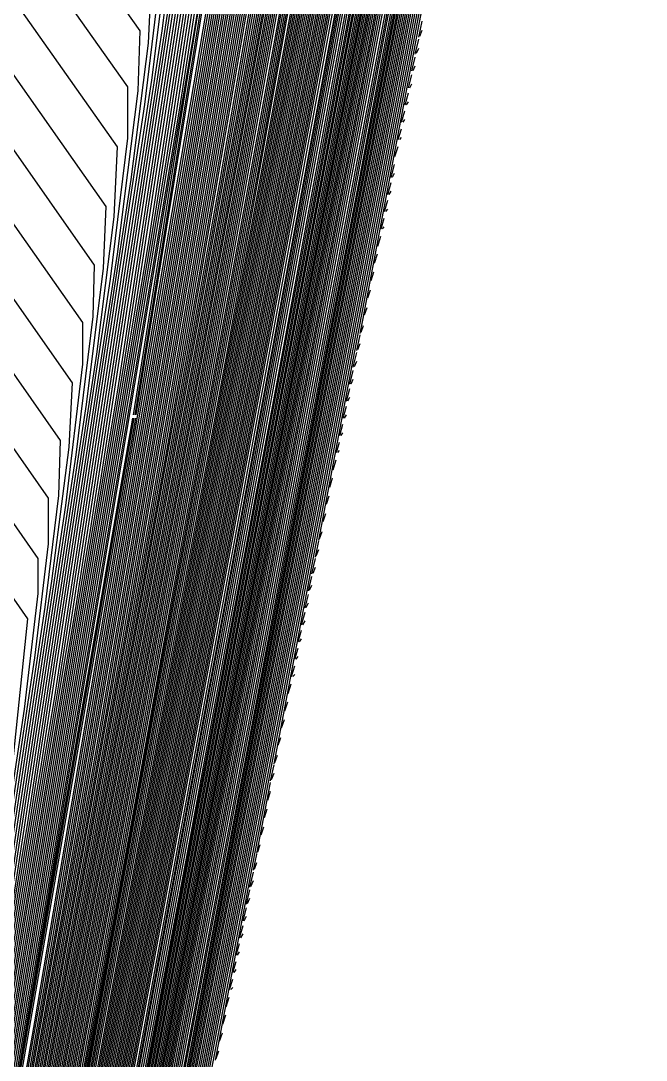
# Model space of a CAD drawing. Header units: inches. Extents: x 2608994 to 2618701, y 1261813 to 1271655.
# Drawn here: x 2617860.4 to 2618078.3, y 1265152.7 to 1265515.1 of the extents above; entities that cross this region are included whole.
import ezdxf

# ---------------------------------------------------------------- set-up
doc = ezdxf.new("R2010")
doc.units = ezdxf.units.IN
doc.header["$MEASUREMENT"] = 0

msp = doc.modelspace()

# ---------------------------------------------------------------- linework, layer by layer
for points, elevation in [([(2617979.8, 1265411.95), (2618234.8, 1266751.63), (2618402.8, 1267647.97)], 443), ([(2617964.2, 1265333.98), (2618222.8, 1266692.11), (2618395.6, 1267613.99)], 442), ([(2617948.6, 1265256.03), (2618208.4, 1266619.88), (2618387.2, 1267573.49)], 441), ([(2617928.2, 1265152.75), (2618196.4, 1266560.31), (2618380, 1267539.46)], 440), ([(2617912.6, 1265074.8), (2618182, 1266488.04), (2618371.6, 1267498.9)], 439), ([(2617891, 1264965.62), (2618164, 1266396.74), (2618362, 1267451.83)], 438), ([(2617876.6, 1264893.58), (2618152, 1266337.09), (2618353.6, 1267411.24)], 437), ([(2617862.2, 1264821.55), (2618142.4, 1266290.09), (2618347.6, 1267383.6)], 436), ([(2617840.6, 1264712.37), (2618123.2, 1266192.39), (2618336.8, 1267329.97)], 435), ([(2617826.2, 1264640.35), (2618112.4, 1266138.99), (2618330.8, 1267302.27)], 434), ([(2617623.4, 1263620.39), (2617859.89, 1264845.52), (2618066.8, 1265936.58), (2618226.4, 1266788.48), (2618311.99, 1267253.92)], 423), ([(2617804.6, 1264531.14), (2618094.4, 1266047.59), (2618320, 1267248.6)], 433), ([(2617609, 1263548.34), (2617915.6, 1265141.86), (2618219.2, 1266753.96), (2618306.8, 1267230.45)], 422), ([(2617789, 1264453.19), (2618080, 1265975.15), (2618312.8, 1267214.36)], 432), ([(2617449.4, 1262745.57), (2617804.23, 1264581.52), (2618096.8, 1266132.39), (2618215.6, 1266773.77), (2618294.8, 1267212.39)], 413), ([(2617437.4, 1262685.6), (2617803.06, 1264577.92), (2618088.4, 1266091.08), (2618208.4, 1266738.98), (2618290, 1267190.95)], 412), ([(2617586.2, 1263433.17), (2617894.04, 1265031.52), (2618206, 1266687.1), (2618295.98, 1267175.92)], 421), ([(2617420.6, 1262600.34), (2617801.9, 1264574.32), (2618080, 1266049.75), (2618202.4, 1266710.7), (2618284, 1267162.68)], 411), ([(2617766.2, 1264338.01), (2618059.6, 1265871.07), (2618302, 1267160.66)], 431), ([(2617571.8, 1263361.14), (2617880.8, 1264964.79), (2618198.8, 1266652.52), (2618291.14, 1267154.32)], 420), ([(2617411, 1262552.34), (2617800.97, 1264571.92), (2618072.8, 1266014.81), (2618196.4, 1266682.41), (2618279.2, 1267141.18)], 410), ([(2616766.14, 1262375.32), (2617303.41, 1262494.72), (2617309.55, 1262497.12), (2617345.6, 1262528.8), (2617375.6, 1262552.03), (2617394.8, 1262563.91), (2617411.6, 1262570.64), (2617794.64, 1264558.72), (2617975.6, 1265521.68), (2618206, 1266772.48), (2618268.4, 1267128.17)], 402), ([(2617751.8, 1264265.95), (2618046.4, 1265804.9), (2618293.6, 1267119.89)], 430), ([(2617549, 1263245.97), (2617863.95, 1264879.12), (2618184.4, 1266579.16), (2618281.29, 1267105.12)], 419), ([(2616451.68, 1262312.92), (2617131.65, 1262462.32), (2617261.37, 1262492.32), (2617267.57, 1262494.72), (2617319.2, 1262540.92), (2617361.2, 1262573.94), (2617388.8, 1262591.26), (2617416.4, 1262602.37), (2617520.8, 1263153.33), (2617787.45, 1264533.52), (2617876, 1265004.25), (2618128, 1266364.51), (2618206, 1266797.91), (2618255.2, 1267084.32)], 397), ([(2616700.09, 1262362.12), (2617296.59, 1262494.72), (2617301.69, 1262497.12), (2617339.6, 1262530.58), (2617370.4, 1262554.72), (2617391.2, 1262568.07), (2617411.6, 1262576.35), (2617412.8, 1262578.04), (2617520.8, 1263144.33), (2617794.17, 1264558.72), (2617966, 1265473.52), (2618197.6, 1266730.6), (2618260, 1267085.25)], 401), ([(2617736.2, 1264187.99), (2618033.2, 1265738.7), (2618286.4, 1267085.57)], 429), ([(2617189.84, 1262459.32), (2617363.44, 1262498.32), (2617367.12, 1262499.52), (2617392.4, 1262520.09), (2617404.4, 1262526.6), (2617405.6, 1262529.26), (2617798.65, 1264562.32), (2618044, 1265864.12), (2618174.8, 1266569.07), (2618264.8, 1267065.38)], 409), ([(2616258.68, 1262274.52), (2617060.14, 1262450.32), (2617233.01, 1262489.92), (2617242.68, 1262493.52), (2617304.8, 1262549.62), (2617355.58, 1262589.52), (2617388.8, 1262609.71), (2617418.8, 1262620.2), (2617523.2, 1263172.57), (2617796.08, 1264586.32), (2617985.2, 1265599.93), (2618131.6, 1266397.21), (2618202.4, 1266793.6), (2618246.8, 1267055.65)], 394), ([(2616644.89, 1262351.32), (2617285.74, 1262493.52), (2617292.45, 1262495.92), (2617333.6, 1262532.38), (2617367.2, 1262558.84), (2617392.4, 1262574.79), (2617412.8, 1262582.67), (2617414, 1262585.5), (2617519.6, 1263140.34), (2617793.47, 1264557.52), (2617951.6, 1265399.6), (2618186.84, 1266675.52), (2618251.6, 1267042.43)], 400), ([(2617134.79, 1262448.52), (2617356.67, 1262498.32), (2617388.8, 1262523.73), (2617405.6, 1262532.92), (2617406.8, 1262536.86), (2617798.18, 1264562.32), (2618039.2, 1265841.93), (2618170, 1266547.22), (2618258.8, 1267037.05)], 408), ([(2617713.4, 1264072.8), (2618011.6, 1265628.25), (2618274.4, 1267025.32)], 428), ([(2615757.12, 1262174.92), (2616140.27, 1262261.92), (2616400.53, 1262318.32), (2616696.4, 1262380.17), (2617051.85, 1262458.72), (2617163.38, 1262485.12), (2617175.78, 1262489.92), (2617262.8, 1262570.44), (2617300, 1262601.65), (2617332.92, 1262626.72), (2617375.6, 1262653.23), (2617392.4, 1262660.36), (2617426, 1262669.99), (2617427.2, 1262673.42), (2617519.6, 1263171.63), (2617790.46, 1264576.72), (2618036.8, 1265908.9), (2618134, 1266446.91), (2618196.4, 1266806.34), (2618228.8, 1267013.51)], 386), ([(2616324.79, 1262287.72), (2617087.59, 1262455.12), (2617243.82, 1262491.12), (2617251.85, 1262494.72), (2617309.6, 1262546.7), (2617357.6, 1262584.4), (2617388.8, 1262603.55), (2617417.6, 1262613.87), (2617524.4, 1263176.57), (2617806.27, 1264637.92), (2618051.2, 1265953.57), (2618203.6, 1266794.99), (2618240.8, 1267011.62)], 395), ([(2615691.2, 1262161.72), (2616108.4, 1262256.59), (2616382.31, 1262315.92), (2616694, 1262380.86), (2617046.07, 1262458.72), (2617156.78, 1262485.12), (2617166.47, 1262488.72), (2617257.11, 1262572.72), (2617295.2, 1262604.81), (2617328.48, 1262630.32), (2617352.8, 1262646.76), (2617373.2, 1262658.38), (2617391.2, 1262666.07), (2617427.2, 1262676.3), (2617428.4, 1262681), (2617463.2, 1262874.84), (2617519.6, 1263173.84), (2617789.98, 1264576.72), (2618032, 1265886.39), (2618114.34, 1266339.52), (2618190.4, 1266777), (2618224, 1266991)], 385), ([(2617504, 1263175.46), (2617587.57, 1263620.32), (2617782.4, 1264637.43), (2617918, 1265396.4), (2618005.6, 1265901.61), (2618052.4, 1266194.88), (2618063.2, 1266278.31), (2618065.3, 1266319.12), (2617918.52, 1266497.92), (2617769.82, 1266669.52), (2617642, 1266808.91), (2617466.18, 1266989.92)], 346), ([(2617699, 1264000.75), (2617998.4, 1265561.99), (2618267.2, 1266990.94)], 427), ([(2617068.78, 1262435.32), (2617349.62, 1262498.32), (2617386.4, 1262528.24), (2617406.8, 1262539.25), (2617797.25, 1264559.92), (2618022.4, 1265755.47), (2618155.6, 1266473.12), (2618248, 1266981.71)], 407), ([(2615635.69, 1262150.92), (2616085.6, 1262253.28), (2616372.4, 1262315.3), (2616692.8, 1262381.82), (2617034.96, 1262457.52), (2617146.1, 1262483.92), (2617158.73, 1262488.72), (2617255.6, 1262578.67), (2617296.4, 1262612.81), (2617331.2, 1262639.06), (2617356.4, 1262655.54), (2617378, 1262667.02), (2617428.4, 1262682.91), (2617465.6, 1262889.64), (2617520.8, 1263182.35), (2617789.5, 1264576.72), (2618028.4, 1265870.44), (2618113.87, 1266339.52), (2618186.8, 1266761.98), (2618220.4, 1266977.24)], 384), ([(2617534.6, 1263173.95), (2617839.87, 1264755.52), (2618149.6, 1266396.29), (2618254, 1266960.39)], 418), ([(2616573.17, 1262336.92), (2617175.74, 1262469.52), (2617278.96, 1262493.52), (2617284.65, 1262495.92), (2617330, 1262536.22), (2617367.2, 1262565.27), (2617392.4, 1262580.87), (2617414, 1262589), (2617790.7, 1264545.52), (2617919.2, 1265229.29), (2618165.2, 1266560.44), (2618236, 1266958.01)], 399), ([(2615569.79, 1262137.72), (2615765.2, 1262183.28), (2616054.4, 1262248.15), (2616356.91, 1262313.52), (2616691.6, 1262382.77), (2617034.5, 1262458.72), (2617139.52, 1262483.92), (2617150.83, 1262488.72), (2617248.69, 1262579.92), (2617290.4, 1262615.07), (2617326.4, 1262642.47), (2617352.8, 1262659.95), (2617375.6, 1262672.25), (2617391.2, 1262678.3), (2617428.4, 1262688.64), (2617429.6, 1262690.1), (2617464.4, 1262884.98), (2617520.8, 1263184.57), (2617789.25, 1264577.92), (2618027.2, 1265867.63), (2618122, 1266393.57), (2618183.2, 1266746.94), (2618215.6, 1266954.62)], 383), ([(2616380.12, 1262298.52), (2617104.19, 1262457.52), (2617250.54, 1262491.12), (2617259.73, 1262494.72), (2617314.4, 1262543.8), (2617358.8, 1262578.73), (2617386.4, 1262596.16), (2617416.4, 1262607.55), (2617417.6, 1262609.8), (2617500.4, 1263049.2), (2617781.47, 1264504.72), (2617844.85, 1264840.72), (2618093.2, 1266178.26), (2618176, 1266634.38), (2618232.4, 1266955.27)], 396), ([(2617518.4, 1263344.36), (2617590.4, 1263705.44), (2617758.13, 1264577.92), (2617844.8, 1265075.97), (2617907.2, 1265447.19), (2617942, 1265673.56), (2617949.2, 1265731.95), (2617949.82, 1265756.32), (2617727.67, 1266057.52), (2617618.12, 1266202.72), (2617502.34, 1266349.12), (2617385.92, 1266488.32), (2617236.1, 1266657.52), (2617095.81, 1266807.52), (2616954.54, 1266949.12)], 318), ([(2617013.73, 1262424.52), (2617338.88, 1262497.12), (2617342.22, 1262498.32), (2617384, 1262532.78), (2617408, 1262546.11), (2617797, 1264561.12), (2618017.6, 1265733.2), (2618148.4, 1266438.16), (2618240.8, 1266946.6)], 406), ([(2616192.62, 1262261.32), (2616387.11, 1262305.12), (2617043.56, 1262447.92), (2617226.31, 1262489.92), (2617234.8, 1262493.52), (2617300, 1262552.55), (2617352.8, 1262594.12), (2617387.6, 1262615.3), (2617420, 1262626.67), (2617502.8, 1263068.27), (2617780.29, 1264505.92), (2617847.12, 1264861.12), (2618054.8, 1265980.65), (2618186.8, 1266710.14), (2618226.4, 1266939.14)], 393), ([(2615503.93, 1262124.52), (2615724.4, 1262175.96), (2616029.2, 1262244.36), (2616344.09, 1262312.32), (2616689.2, 1262383.47), (2617018.1, 1262456.32), (2617128.87, 1262482.72), (2617141.68, 1262487.52), (2617243.6, 1262582.77), (2617286.8, 1262619.26), (2617324, 1262647.61), (2617350.4, 1262665.11), (2617373.2, 1262677.48), (2617388.8, 1262683.67), (2617429.6, 1262694.94), (2617430.8, 1262697.67), (2617464.4, 1262886.79), (2617520.8, 1263186.78), (2617788.55, 1264576.72), (2618022.4, 1265845.05), (2618117.2, 1266371.24), (2618178.4, 1266724.68), (2618210.8, 1266931.98)], 382), ([(2617539.52, 1263538.72), (2617628.8, 1263968.29), (2617742.44, 1264550.32), (2617832.8, 1265090.09), (2617856.8, 1265248.44), (2617862.8, 1265306.54), (2617668.81, 1265585.92), (2617411.94, 1265965.12), (2617347.48, 1266056.32), (2617280.98, 1266146.32), (2617180.94, 1266274.72), (2617083.45, 1266392.32), (2616962.42, 1266529.12), (2616850, 1266648.48), (2616800.8, 1266697.41), (2616754, 1266741.05), (2616710.8, 1266778.34), (2616668.8, 1266811.32), (2616491.2, 1266931.49)], 296), ([(2617518.4, 1263348.01), (2617595.2, 1263733.04), (2617757.64, 1264577.92), (2617843.6, 1265072.49), (2617904.8, 1265437.38), (2617938.4, 1265656.76), (2617945.6, 1265716.52), (2617945.6, 1265736.59), (2617713.86, 1266051.52), (2617608.3, 1266191.92), (2617493.92, 1266337.12), (2617380.4, 1266473.47), (2617232.98, 1266640.72), (2617092.4, 1266791.67), (2616951.43, 1266933.52)], 317), ([(2617532.8, 1263357.67), (2617768.94, 1264592.32), (2617888, 1265265.21), (2617966, 1265720.21), (2618009.2, 1265995.51), (2618018.74, 1266073.12), (2618019.29, 1266099.52), (2617814.8, 1266358.54), (2617730.71, 1266460.72), (2617648, 1266557.92), (2617569.54, 1266646.72), (2617482.95, 1266741.52), (2617301.2, 1266932.08)], 335), ([(2617520.2, 1263101.94), (2617827.46, 1264693.12), (2618142.4, 1266361.59), (2618248, 1266932.3)], 417), ([(2617561.6, 1263530.4), (2617764, 1264586.32), (2617867.6, 1265176.44), (2617938.4, 1265593.26), (2617976.8, 1265840.13), (2617985.2, 1265906.63), (2617986.4, 1265938.84), (2617825.55, 1266149.92), (2617719.99, 1266285.52), (2617620.07, 1266409.12), (2617521.73, 1266525.52), (2617400.35, 1266662.32), (2617266.88, 1266806.32), (2617148.62, 1266928.72)], 327), ([(2617676.2, 1263885.57), (2617978, 1265457.82), (2618255.2, 1266930.66)], 426), ([(2616953.21, 1262412.52), (2617331.94, 1262497.12), (2617379.07, 1262535.52), (2617394.8, 1262545.83), (2617408, 1262551.48), (2617409.2, 1262553.62), (2617796.53, 1264561.12), (2618012.8, 1265710.91), (2618143.6, 1266416.21), (2618236, 1266924.91)], 405), ([(2617548.4, 1263450.29), (2617766.36, 1264588.72), (2617876, 1265210.63), (2617950.4, 1265646.1), (2617991.2, 1265905.43), (2618000.8, 1265979.03), (2618003.2, 1266017.92), (2617889.15, 1266166.72), (2617769.27, 1266319.12), (2617667.36, 1266443.92), (2617650.4, 1266464.19), (2617648.2, 1266464.32), (2617649.2, 1266466.42), (2617580.62, 1266545.92), (2617475.13, 1266664.72), (2617358.66, 1266790.72), (2617229.68, 1266925.12)], 331), ([(2617526.8, 1263421.23), (2617606, 1263812.33), (2617747.68, 1264544.32), (2617814.8, 1264931.51), (2617873.6, 1265283.59), (2617906, 1265494.36), (2617913.2, 1265551.87), (2617913.9, 1265572.72), (2617544.66, 1266087.52), (2617445.82, 1266218.32), (2617345.5, 1266344.32), (2617212.7, 1266501.52), (2617080.36, 1266649.12), (2616939.09, 1266796.72), (2616811.6, 1266920.27)], 309), ([(2615443.22, 1262112.52), (2615683.6, 1262168.67), (2616000.4, 1262239.8), (2616331.18, 1262311.12), (2616687.52, 1262384.32), (2617017.64, 1262457.52), (2617122.3, 1262482.72), (2617133.78, 1262487.52), (2617237.6, 1262584.83), (2617281.28, 1262621.92), (2617319.2, 1262651.06), (2617346.8, 1262669.55), (2617369.6, 1262682.16), (2617387.6, 1262689.42), (2617430.8, 1262701.24), (2617432, 1262705.33), (2617464.4, 1262888.59), (2617520.8, 1263189), (2617788.3, 1264577.92), (2618020, 1265835.63), (2618113.6, 1266355.64), (2618174.8, 1266709.59), (2618207.2, 1266918.12)], 381), ([(2617519.6, 1263357.82), (2617598.8, 1263754.47), (2617756.94, 1264576.72), (2617840, 1265054.97), (2617900, 1265412.74), (2617933.6, 1265631.2), (2617940.8, 1265688.43), (2617942, 1265715.56), (2617705.43, 1266038.32), (2617601.28, 1266177.52), (2617488.44, 1266321.52), (2617376.17, 1266457.12), (2617229.88, 1266623.92), (2617090, 1266774.78), (2616949.6, 1266916.68)], 316), ([(2617554.4, 1263490.32), (2617764.26, 1264585.12), (2617868.8, 1265179.82), (2617940.8, 1265602.87), (2617980.4, 1265856.5), (2617989.04, 1265924.32), (2617990.68, 1265957.92), (2617855.65, 1266135.52), (2617738.88, 1266285.52), (2617645.6, 1266401.38), (2617542.82, 1266523.12), (2617428.17, 1266652.72), (2617301.88, 1266789.52), (2617179.81, 1266916.72)], 328), ([(2617552, 1263474.92), (2617764.96, 1264586.32), (2617872.4, 1265197.02), (2617944.4, 1265619.72), (2617984, 1265872.84), (2617993.6, 1265948.69), (2617994.8, 1265978.58), (2617855.34, 1266160.72), (2617747.38, 1266298.72), (2617650.4, 1266418.34), (2617558.81, 1266526.72), (2617450.62, 1266649.12), (2617331.25, 1266778.72), (2617206.18, 1266909.52)], 329), ([(2617570, 1263497.53), (2617767.23, 1264521.52), (2617873.6, 1265104.67), (2617993.6, 1265774.27), (2618069.2, 1266210.93), (2618110, 1266470.07), (2618119.07, 1266544.72), (2618120.18, 1266578.32), (2618037.55, 1266674.32), (2617921.58, 1266802.72), (2617820.82, 1266909.52)], 359), ([(2617531.6, 1263348.43), (2617769.64, 1264593.52), (2617890.4, 1265275.36), (2617969.6, 1265736.85), (2618012.8, 1266011.51), (2618022.4, 1266087.99), (2618023.6, 1266119.49), (2617834.17, 1266358.72), (2617681.02, 1266542.32), (2617604.28, 1266629.92), (2617523.77, 1266718.72), (2617346.53, 1266905.92)], 336), ([(2616137.23, 1262250.52), (2616363.9, 1262301.52), (2617032.42, 1262446.72), (2617219.53, 1262489.92), (2617225.56, 1262492.32), (2617294, 1262554.48), (2617348.85, 1262597.92), (2617386.4, 1262620.91), (2617420, 1262632.44), (2617423.6, 1262646.19), (2617517.2, 1263145.74), (2617793.31, 1264576.72), (2618052.4, 1265971.37), (2618153.2, 1266526.13), (2618219.2, 1266902.96)], 392), ([(2617517.2, 1263349.14), (2617602.4, 1263775.9), (2617756.02, 1264574.32), (2617837.6, 1265044.45), (2617896.4, 1265395.46), (2617930, 1265614.28), (2617937.2, 1265672.54), (2617937.83, 1265695.12), (2617696.15, 1266026.32), (2617594.27, 1266163.12), (2617482.98, 1266305.92), (2617371.32, 1266441.52), (2617225.71, 1266608.32), (2617088.34, 1266757.12), (2616947.2, 1266900.4)], 315), ([(2617572.4, 1263512.46), (2617766.76, 1264521.52), (2617860.4, 1265034.77), (2617985.2, 1265730.81), (2618063.2, 1266180.72), (2618105.2, 1266446.48), (2618114.8, 1266524.65), (2618116, 1266558.42), (2618027.2, 1266661.83), (2617910.06, 1266791.92), (2617808.43, 1266899.92)], 358), ([(2617577.2, 1263542.33), (2617766.04, 1264522.72), (2617842.4, 1264941.24), (2617970.8, 1265657.36), (2618052.4, 1266127.4), (2618095.6, 1266399.25), (2618105.77, 1266479.92), (2618107.55, 1266518.32), (2618106.4, 1266521.35), (2618006.4, 1266637.12), (2617876.19, 1266782.32), (2617765.35, 1266899.92)], 356), ([(2615382.51, 1262100.52), (2615644, 1262161.67), (2615976.4, 1262236.33), (2616320.8, 1262310.47), (2616685.6, 1262385.12), (2617006.58, 1262456.32), (2617111.69, 1262481.52), (2617124.6, 1262486.32), (2617182.4, 1262541.97), (2617235.2, 1262590.09), (2617280.8, 1262628.68), (2617320.84, 1262659.12), (2617349.2, 1262677.65), (2617373.49, 1262690.32), (2617420, 1262705.07), (2617432, 1262707.52), (2617466.8, 1262903.47), (2617523.2, 1263203.82), (2617787.6, 1264576.72), (2618017.6, 1265826.2), (2618111.2, 1266346.81), (2618171.2, 1266694.49), (2618202.4, 1266895.37)], 380), ([(2617533.31, 1263470.32), (2617610.8, 1263849.05), (2617746.18, 1264546.72), (2617808.8, 1264909.78), (2617862.8, 1265235.62), (2617891.6, 1265424.99), (2617897.6, 1265474.13), (2617897.6, 1265492.08), (2617663.6, 1265822.53), (2617659.88, 1265825.92), (2617658.8, 1265829.28), (2617506.96, 1266044.32), (2617423.57, 1266157.12), (2617338.02, 1266267.52), (2617222, 1266409.21), (2617100.8, 1266548.67), (2616968.99, 1266691.12), (2616850, 1266811.39), (2616758.94, 1266896.32)], 305), ([(2617549.6, 1263459.51), (2617765.66, 1264587.52), (2617874.8, 1265207.28), (2617948, 1265636.55), (2617988.8, 1265897.67), (2617997.33, 1265965.12), (2617998.77, 1265998.72), (2617871.74, 1266164.32), (2617760.69, 1266305.92), (2617667.2, 1266421.06), (2617576.94, 1266527.92), (2617474.22, 1266644.32), (2617360.67, 1266767.92), (2617237.18, 1266897.52)], 330), ([(2617661.8, 1263813.52), (2617964.8, 1265391.5), (2618248, 1266896.22)], 425), ([(2617528, 1263431.28), (2617607.2, 1263821.49), (2617747.41, 1264545.52), (2617816, 1264941.97), (2617872.4, 1265280.94), (2617903.6, 1265485.83), (2617909.6, 1265535.71), (2617909.6, 1265553.25), (2617534.3, 1266077.92), (2617440.47, 1266202.72), (2617343.66, 1266325.12), (2617215.9, 1266477.52), (2617086.4, 1266623.12), (2616946.74, 1266770.32), (2616822.87, 1266891.52)], 308), ([(2617497.4, 1262986.8), (2617811.85, 1264613.92), (2618129.2, 1266294.69), (2618239.6, 1266891.06)], 416), ([(2617767.99, 1264510.12), (2617946.8, 1265489.95), (2618070.4, 1266186.24), (2618106.4, 1266399.17), (2618130.4, 1266551.41), (2618143.62, 1266651.52), (2618146.19, 1266682.72), (2618145.64, 1266698.32), (2618067.47, 1266785.92), (2617967.2, 1266893.74)], 365), ([(2616065.89, 1262236.12), (2616335.09, 1262296.72), (2616999.58, 1262440.72), (2617208.86, 1262488.72), (2617217.76, 1262492.32), (2617283.26, 1262552.32), (2617338.01, 1262596.72), (2617362.4, 1262613.62), (2617382.8, 1262625.36), (2617397.2, 1262631.56), (2617421.2, 1262638.76), (2617423.6, 1262647.67), (2617518.4, 1263154.23), (2617792.84, 1264576.72), (2618048.8, 1265955.53), (2618149.6, 1266510.72), (2618215.6, 1266888.09)], 391), ([(2617574.8, 1263527.39), (2617766.28, 1264521.52), (2617848.4, 1264971.44), (2617976.8, 1265687.32), (2618057.2, 1266150.5), (2618100.4, 1266422.87), (2618110, 1266499.33), (2618111.64, 1266538.72), (2618018.14, 1266647.92), (2617899.71, 1266779.92), (2617796.09, 1266890.32)], 357), ([(2617524.4, 1263389.85), (2617606, 1263797.32), (2617755.97, 1264576.72), (2617836.4, 1265040.94), (2617894, 1265385.55), (2617926.4, 1265597.32), (2617933.6, 1265656.93), (2617933.6, 1265675.51), (2617678.99, 1266025.12), (2617584.57, 1266152.32), (2617474.66, 1266293.92), (2617365.48, 1266427.12), (2617222.64, 1266591.52), (2617085.87, 1266740.32), (2616944.61, 1266884.32)], 314), ([(2617511.2, 1263221.77), (2617598.1, 1263682.72), (2617775.4, 1264606.72), (2617909.6, 1265359.62), (2617996, 1265859.65), (2618041.6, 1266147.95), (2618051.22, 1266224.32), (2618052.51, 1266260.32), (2617944.64, 1266393.52), (2617846.7, 1266511.12), (2617740.84, 1266633.52), (2617638.4, 1266746.74), (2617637.89, 1266749.92), (2617636, 1266749.4), (2617505.97, 1266886.72)], 343), ([(2615316.68, 1262087.32), (2615598.4, 1262153.31), (2615945.2, 1262231.29), (2616305.12, 1262308.72), (2616684.4, 1262386.07), (2617000.82, 1262456.32), (2617105.14, 1262481.52), (2617116.74, 1262486.32), (2617175.1, 1262542.72), (2617229.2, 1262592.18), (2617276, 1262631.97), (2617316.8, 1262663.17), (2617346.8, 1262682.87), (2617372, 1262696.02), (2617418.8, 1262711.08), (2617433.2, 1262714.3), (2617465.6, 1262898.72), (2617522, 1263199.73), (2617787.35, 1264577.92), (2618014, 1265810.15), (2618106.4, 1266324.39), (2618166.4, 1266672.13), (2618198.8, 1266881.49)], 379), ([(2616506.98, 1262323.72), (2617148.28, 1262464.72), (2617268.12, 1262492.32), (2617276.77, 1262495.92), (2617326.4, 1262540.07), (2617366, 1262570.86), (2617392.4, 1262586.96), (2617415.2, 1262595.38), (2617523.2, 1263163.56), (2617789.53, 1264541.92), (2617897.6, 1265116.79), (2618147.2, 1266465.68), (2618221.6, 1266881.16)], 398), ([(2617767.6, 1264510.12), (2617946.8, 1265493.48), (2618068, 1266177.33), (2618104, 1266390.94), (2618126.8, 1266536.42), (2618140, 1266638.4), (2618142, 1266665.92), (2618141.2, 1266679.24), (2618052.1, 1266778.72), (2617956.36, 1266881.92)], 364), ([(2617533.71, 1263476.32), (2617612, 1263858.26), (2617745.69, 1264546.72), (2617805.2, 1264891.91), (2617858, 1265210.46), (2617886.8, 1265398.81), (2617892.9, 1265446.72), (2617894, 1265471.12), (2617498.49, 1266032.32), (2617416.45, 1266143.92), (2617332.3, 1266253.12), (2617216.97, 1266394.72), (2617098.62, 1266531.52), (2616968.23, 1266673.12), (2616850, 1266793.27), (2616757.75, 1266879.52)], 304), ([(2617541.2, 1263410.13), (2617767.06, 1264589.92), (2617880.8, 1265234.65), (2617956.4, 1265677.36), (2617997.2, 1265938.66), (2618005.77, 1266007.12), (2618006.9, 1266039.52), (2617780.78, 1266328.72), (2617691.59, 1266437.92), (2617605.14, 1266539.92), (2617511.9, 1266645.52), (2617406.8, 1266760.12), (2617295.77, 1266877.12)], 332), ([(2617565.2, 1263449.13), (2617780.11, 1264564.72), (2617956.4, 1265528.99), (2618057.2, 1266091.75), (2618122, 1266468.45), (2618155.6, 1266686.86), (2618162.79, 1266751.12), (2618162.92, 1266777.52), (2618071.79, 1266877.12)], 369), ([(2617578.4, 1263550.97), (2617765.79, 1264523.92), (2617835.2, 1264904.36), (2617966, 1265634.13), (2618047.6, 1266104.26), (2618092, 1266384.12), (2618101.6, 1266460.74), (2618103.12, 1266499.12), (2617995.76, 1266625.12), (2617872.4, 1266763.3), (2617763.57, 1266879.52)], 355), ([(2615999.91, 1262222.92), (2616308.8, 1262292.5), (2616966.74, 1262434.72), (2617198.1, 1262487.52), (2617209.86, 1262492.32), (2617282, 1262558.36), (2617342, 1262606.32), (2617378, 1262629.16), (2617396, 1262637.21), (2617422.4, 1262645.08), (2617423.6, 1262649.19), (2617518.4, 1263156.46), (2617792.36, 1264576.72), (2618046.4, 1265946.22), (2618139.83, 1266460.72), (2618212, 1266873.21)], 390), ([(2617900.16, 1265377.72), (2617957.6, 1265732.44), (2617972, 1265837.82), (2617974.4, 1265877.59), (2617703.37, 1266235.12), (2617606.04, 1266357.52), (2617511.41, 1266471.52), (2617428.4, 1266567.42), (2617333.62, 1266673.12), (2617233.66, 1266781.12), (2617144.1, 1266874.72)], 324), ([(2616881.7, 1262398.12), (2617321.13, 1262495.92), (2617326.59, 1262498.32), (2617375.6, 1262539.33), (2617394.8, 1262551.85), (2617409.2, 1262557.8), (2617410.4, 1262561.19), (2617795.82, 1264559.92), (2617999.6, 1265643.59), (2618131.6, 1266355.08), (2618225.2, 1266869.6)], 404), ([(2617520.8, 1263375.08), (2617604.8, 1263794.14), (2617753.6, 1264566.31), (2617829.2, 1265002.25), (2617888, 1265353.38), (2617921.6, 1265571.62), (2617928.8, 1265628.62), (2617930, 1265654.43), (2617660, 1266026.58), (2617657.71, 1266027.52), (2617658.8, 1266029.47), (2617578.52, 1266136.72), (2617471.14, 1266275.92), (2617362.67, 1266409.12), (2617220.65, 1266573.52), (2617084.54, 1266722.32), (2616943.6, 1266866.7)], 313), ([(2617513.6, 1263305.33), (2617577.2, 1263625.7), (2617760.72, 1264581.52), (2617855.6, 1265124.69), (2617921.6, 1265515.7), (2617957.6, 1265749.03), (2617965.42, 1265812.72), (2617966, 1265837.77), (2617770.91, 1266098.32), (2617654.38, 1266250.72), (2617528.51, 1266406.72), (2617408, 1266548.01), (2617255.33, 1266717.52), (2617111.8, 1266868.72)], 322), ([(2617538.8, 1263394.7), (2617767.76, 1264591.12), (2617882, 1265237.97), (2617958.8, 1265686.84), (2618000.8, 1265954.8), (2618010.4, 1266032.26), (2618011.21, 1266058.72), (2617908.29, 1266191.92), (2617796.2, 1266333.52), (2617706.9, 1266442.72), (2617620.37, 1266544.72), (2617530.32, 1266646.72), (2617430.26, 1266755.92), (2617324.56, 1266867.52)], 333), ([(2617558, 1263409.1), (2617780.81, 1264565.92), (2617958.8, 1265538.72), (2618059.6, 1266100.87), (2618124.4, 1266476.65), (2618158, 1266692.22), (2618166.4, 1266762.39), (2618167.59, 1266795.52), (2618166.4, 1266799.21), (2618104.33, 1266866.32)], 370), ([(2617767.4, 1264509.54), (2617951.6, 1265523.7), (2618064.4, 1266161.43), (2618100.4, 1266375.37), (2618123.2, 1266521.42), (2618135.26, 1266614.32), (2618137.62, 1266643.12), (2618137.03, 1266658.72), (2618054.23, 1266752.32), (2617952.8, 1266862.41)], 363), ([(2617768.6, 1264509.55), (2617932.4, 1265400.03), (2618077.29, 1266211.12), (2618117.2, 1266445.72), (2618143.6, 1266612.47), (2618156.8, 1266713.17), (2618159.2, 1266743.92), (2618158.37, 1266758.32), (2618061.82, 1266863.92)], 368), ([(2615255.97, 1262075.32), (2615557.6, 1262146.08), (2615920, 1262227.6), (2616294.4, 1262308.03), (2616682, 1262386.77), (2616989.78, 1262455.12), (2617094.55, 1262480.32), (2617107.53, 1262485.12), (2617169.2, 1262544.79), (2617224.4, 1262595.34), (2617272.49, 1262636.32), (2617314.4, 1262668.4), (2617343.2, 1262687.4), (2617368.4, 1262700.8), (2617418.8, 1262717.62), (2617433.2, 1262720.02), (2617434.4, 1262722.37), (2617466.8, 1262907.07), (2617523.2, 1263208.25), (2617786.87, 1264577.92), (2618011.6, 1265800.7), (2618104, 1266315.53), (2618162.8, 1266656.98), (2618194, 1266858.62)], 378), ([(2617534.33, 1263483.52), (2617613.2, 1263867.48), (2617745.21, 1264546.72), (2617802.8, 1264881.11), (2617854.4, 1265192.73), (2617883.2, 1265381.28), (2617889.2, 1265428.8), (2617890.13, 1265450.32), (2617488.34, 1266022.72), (2617408.47, 1266131.92), (2617326.61, 1266238.72), (2617212.89, 1266379.12), (2617098.28, 1266512.32), (2616967.6, 1266654.98), (2616850.04, 1266775.12), (2616757.6, 1266861.84)], 303), ([(2617514.8, 1263315.07), (2617578.4, 1263634.87), (2617759.6, 1264578.03), (2617850.8, 1265100.34), (2617915.6, 1265483.94), (2617952.8, 1265723.76), (2617961.2, 1265790.75), (2617962.32, 1265816.32), (2617767.7, 1266077.92), (2617649.2, 1266233.44), (2617523.91, 1266389.92), (2617400.67, 1266535.12), (2617246.62, 1266706.72), (2617102.19, 1266859.12)], 321), ([(2617535.2, 1263278.06), (2617784.54, 1264573.12), (2617994.8, 1265719.27), (2618088.4, 1266241.22), (2618149.6, 1266596.85), (2618180.8, 1266798.75), (2618188.05, 1266860.32)], 375), ([(2617484.2, 1262920.73), (2617808.16, 1264597.12), (2618120.8, 1266253.48), (2618232.4, 1266856.36)], 415), ([(2617580.8, 1263565.92), (2617765.32, 1264523.92), (2617819.6, 1264820.95), (2617956.4, 1265583.77), (2618041.6, 1266073.95), (2618087.2, 1266360.41), (2618097.16, 1266439.12), (2618099.01, 1266478.72), (2617996, 1266600.67), (2617871.11, 1266741.52), (2617762.9, 1266857.92)], 354), ([(2615944.48, 1262212.12), (2616282.62, 1262288.32), (2616694, 1262376.01), (2616950.21, 1262432.32), (2617191.45, 1262487.52), (2617200.7, 1262491.12), (2617276, 1262560.32), (2617337.2, 1262609.56), (2617361.2, 1262625.83), (2617381.6, 1262637.28), (2617396, 1262643.29), (2617423.6, 1262651.42), (2617424.8, 1262656.76), (2617518.4, 1263158.68), (2617791.88, 1264576.72), (2618042.8, 1265930.35), (2618138.98, 1266460.72), (2618207.2, 1266851.17)], 389), ([(2617537.6, 1263385.46), (2617768.46, 1264592.32), (2617886.8, 1265261.92), (2617963.6, 1265710.77), (2618005.6, 1265979.48), (2618014, 1266046.79), (2618015.2, 1266079.75), (2617809.76, 1266340.72), (2617648, 1266535.39), (2617558.52, 1266637.12), (2617461.03, 1266743.92), (2617358.8, 1266852.3)], 334), ([(2617492, 1263095.45), (2617585.6, 1263595.81), (2617764.4, 1264524.06), (2617813.6, 1264793.45), (2617949.2, 1265550.69), (2618033.2, 1266034.64), (2618078.8, 1266321.4), (2618088.34, 1266395.92), (2618090.8, 1266425.26), (2618090.49, 1266439.12), (2617972.45, 1266579.52), (2617843.24, 1266725.92), (2617725.09, 1266853.12)], 352), ([(2617501.6, 1263157.05), (2617594.65, 1263652.72), (2617762.93, 1264526.32), (2617796.8, 1264711.64), (2617931.2, 1265463.83), (2618015.2, 1265948.47), (2618060.8, 1266234.4), (2618071.6, 1266317.97), (2618073.76, 1266358.72), (2618057.35, 1266380.32), (2617940.08, 1266520.72), (2617795.85, 1266686.32), (2617640.8, 1266853.72)], 348), ([(2617531.6, 1263453.65), (2617608.4, 1263830.67), (2617746.93, 1264545.52), (2617811.2, 1264917.12), (2617867.6, 1265255.92), (2617898.8, 1265459.76), (2617904.8, 1265507.25), (2617906, 1265532.26), (2617527.48, 1266063.52), (2617438.81, 1266182.32), (2617347.6, 1266298.72), (2617228, 1266443.05), (2617100.72, 1266587.92), (2616965.9, 1266731.92), (2616846.4, 1266851.06)], 307), ([(2617523.2, 1263391.22), (2617602.4, 1263784.87), (2617750, 1264549.14), (2617824.4, 1264977.59), (2617884.4, 1265335.99), (2617918, 1265554.54), (2617925.2, 1265612.51), (2617925.85, 1265633.92), (2617570.68, 1266123.52), (2617464.4, 1266262), (2617357.86, 1266393.52), (2617218.65, 1266555.52), (2617082.8, 1266704.76), (2616942.15, 1266849.52)], 312), ([(2617900.6, 1265377.65), (2617961.2, 1265749.12), (2617975.6, 1265853.69), (2617978.57, 1265884.72), (2617978.29, 1265897.92), (2617738.82, 1266213.52), (2617652.8, 1266322.78), (2617581.44, 1266410.32), (2617492.19, 1266515.92), (2617398.08, 1266622.72), (2617292.92, 1266737.92), (2617186.46, 1266850.72)], 325), ([(2617522, 1263292.8), (2617770.6, 1264593.52), (2617894, 1265288.78), (2617975.6, 1265762.85), (2618020, 1266043.44), (2618029.86, 1266119.92), (2618032.19, 1266143.92), (2618032, 1266159.08), (2617945.79, 1266268.72), (2617836.23, 1266404.32), (2617724.54, 1266537.52), (2617644.81, 1266627.52), (2617645.6, 1266629.57), (2617644.4, 1266629.29), (2617546, 1266737.72), (2617440.78, 1266849.52)], 338), ([(2617494.4, 1263110.82), (2617588, 1263610.75), (2617764.13, 1264525.12), (2617810, 1264776.35), (2617945.6, 1265534.12), (2618029.6, 1266018.5), (2618075.2, 1266306.1), (2618084.8, 1266382.87), (2618086.13, 1266419.92), (2617955.8, 1266574.72), (2617828, 1266719.68), (2617707.45, 1266849.52)], 351), ([(2617541.2, 1263311.84), (2617783.61, 1264570.72), (2617990, 1265696.48), (2618084.8, 1266225.46), (2618146, 1266581.59), (2618177.2, 1266784.71), (2618184.36, 1266848.32)], 374), ([(2615195.26, 1262063.32), (2615512, 1262137.77), (2615890, 1262222.88), (2616280, 1262306.59), (2616680.8, 1262387.72), (2616984.03, 1262455.12), (2617088.03, 1262480.32), (2617099.69, 1262485.12), (2617162, 1262545.64), (2617219.6, 1262598.52), (2617269.51, 1262641.12), (2617312, 1262673.66), (2617343.2, 1262694.09), (2617369.6, 1262707.7), (2617429.6, 1262727.33), (2617433.2, 1262732.77), (2617434.4, 1262725.89), (2617471.6, 1262935.08), (2617526.8, 1263229.41), (2617786.17, 1264576.72), (2618005.6, 1265771.38), (2618098, 1266286.26), (2618158, 1266634.55), (2618190.4, 1266844.71)], 377), ([(2617535.42, 1263493.12), (2617615.6, 1263882.76), (2617744.94, 1264547.92), (2617801.6, 1264877.4), (2617852, 1265182.46), (2617879.6, 1265363.7), (2617885.6, 1265411.97), (2617886.02, 1265429.92), (2617479.09, 1266011.92), (2617402, 1266117.93), (2617320.93, 1266224.32), (2617208.82, 1266363.52), (2617096.87, 1266494.32), (2616967.85, 1266635.92), (2616850, 1266757.04), (2616756.4, 1266845.11)], 302), ([(2617508.8, 1263203.34), (2617601.76, 1263697.12), (2617761.74, 1264527.52), (2617789.58, 1264679.92), (2617921.6, 1265420.47), (2618005.6, 1265906.73), (2618050, 1266187.75), (2618059.6, 1266264.2), (2618061.44, 1266289.12), (2618060.8, 1266300.64), (2617891.13, 1266506.32), (2617741.88, 1266677.92), (2617587.27, 1266844.72)], 345), ([(2617562.8, 1263452.75), (2617768.65, 1264521.52), (2617902.4, 1265254.35), (2618014, 1265877.33), (2618086, 1266294.24), (2618123.2, 1266531.96), (2618131.75, 1266602.32), (2618132.94, 1266638.32), (2618053.03, 1266729.52), (2617945.29, 1266847.12)], 362), ([(2616832.16, 1262388.52), (2617314.26, 1262495.92), (2617376.8, 1262546.55), (2617394.8, 1262557.88), (2617410.4, 1262564.12), (2617795.12, 1264558.72), (2617991.2, 1265601.94), (2618124.4, 1266320.02), (2618219.2, 1266841.14)], 403), ([(2617524.4, 1263401.2), (2617603.6, 1263794.02), (2617748.8, 1264545.19), (2617819.6, 1264952.88), (2617879.6, 1265311.16), (2617913.2, 1265528.8), (2617920.4, 1265584.67), (2617922.1, 1265612.32), (2617660, 1265977.53), (2617562.87, 1266110.32), (2617457.5, 1266248.32), (2617351.08, 1266380.32), (2617209.27, 1266545.92), (2617072.88, 1266695.92), (2616931.89, 1266841.12)], 311), ([(2617516, 1263324.81), (2617584.4, 1263668.67), (2617759.53, 1264580.32), (2617850.8, 1265103.86), (2617914.4, 1265481.51), (2617950.4, 1265715.77), (2617957.6, 1265775.45), (2617957.81, 1265797.12), (2617759.08, 1266064.72), (2617650.4, 1266208.33), (2617522.26, 1266369.52), (2617395.74, 1266519.52), (2617242.37, 1266691.12), (2617099.67, 1266842.32)], 320), ([(2617496.8, 1263126.21), (2617590.4, 1263625.7), (2617763.65, 1264525.12), (2617801.6, 1264732.66), (2617937.2, 1265490.36), (2618022.4, 1265980.93), (2618069.2, 1266273.76), (2618080, 1266357.41), (2618082.23, 1266398.32), (2618081.2, 1266401.54), (2617962.87, 1266542.32), (2617821.05, 1266704.32), (2617694.45, 1266841.12)], 350), ([(2617520.8, 1263283.55), (2617771.6, 1264596.37), (2617897.6, 1265305.73), (2617980.4, 1265786.59), (2618024.8, 1266067.82), (2618034.4, 1266143.34), (2618035.88, 1266179.92), (2617834.22, 1266430.72), (2617746.39, 1266535.12), (2617662.4, 1266631.46), (2617571.2, 1266732.09), (2617472.28, 1266837.52)], 339), ([(2617489.6, 1263080.08), (2617583.2, 1263580.86), (2617764.85, 1264523.92), (2617816, 1264803.89), (2617952.8, 1265567.24), (2618038, 1266057.88), (2618082.4, 1266336.68), (2618093.2, 1266421.93), (2618094.62, 1266459.52), (2617985.04, 1266589.12), (2617866.38, 1266723.52), (2617759.91, 1266838.72)], 353), ([(2617499.2, 1263141.62), (2617591.6, 1263634.37), (2617763.18, 1264525.12), (2617800.46, 1264729.12), (2617936, 1265487.29), (2618021.2, 1265978.99), (2618066.8, 1266266.83), (2618076.4, 1266343.56), (2618077.65, 1266380.32), (2617936.09, 1266549.52), (2617803.56, 1266700.72), (2617675.82, 1266838.72)], 349), ([(2617504, 1263172.48), (2617597.17, 1263668.32), (2617762.46, 1264526.32), (2617796.8, 1264714.41), (2617930, 1265460.74), (2618014, 1265946.5), (2618058.4, 1266227.38), (2618068.07, 1266304.72), (2618069.2, 1266340.58), (2617915.6, 1266525.45), (2617777.43, 1266683.92), (2617634.8, 1266838.37)], 347), ([(2617510, 1263212.55), (2617594.66, 1263662.32), (2617777.6, 1264616.24), (2617912, 1265369.63), (2617998.4, 1265868.89), (2618044, 1266155.18), (2618054.8, 1266238.43), (2618056.84, 1266279.52), (2617890.4, 1266483.18), (2617733.36, 1266664.72), (2617572.48, 1266838.72)], 344), ([(2617517.2, 1263258.87), (2617774, 1264604.32), (2617904.8, 1265339.55), (2617988.8, 1265826.77), (2618033.2, 1266107.97), (2618042.88, 1266184.72), (2618044.75, 1266209.92), (2618044.02, 1266220.72), (2617852.02, 1266457.12), (2617770.4, 1266553.54), (2617689.9, 1266645.52), (2617606, 1266737.96), (2617512.58, 1266837.52)], 341), ([(2615878.52, 1262198.92), (2616193.44, 1262270.32), (2616700, 1262378.52), (2617068.76, 1262459.92), (2617180.71, 1262486.32), (2617192.82, 1262491.12), (2617274.8, 1262566.44), (2617340.06, 1262618.32), (2617362.4, 1262633.06), (2617381.6, 1262643.54), (2617424.8, 1262658.54), (2617520.8, 1263173.46), (2617791.18, 1264575.52), (2618039.2, 1265914.46), (2618138.8, 1266464.39), (2618203.6, 1266836.24)], 388), ([(2617537.6, 1263516.48), (2617621.6, 1263922.54), (2617743.69, 1264549.12), (2617796.8, 1264859.14), (2617843.6, 1265143.99), (2617868.8, 1265310.69), (2617873.62, 1265349.52), (2617874.13, 1265368.72), (2617664.8, 1265668.62), (2617446.52, 1265986.72), (2617374.4, 1266087.3), (2617300.35, 1266185.92), (2617194.78, 1266319.12), (2617090.61, 1266442.72), (2616971.2, 1266575.91), (2616850.81, 1266701.92), (2616793.6, 1266757.6), (2616749.2, 1266798.28), (2616704.8, 1266835.81)], 299), ([(2617535.57, 1263497.92), (2617618, 1263898.03), (2617744.45, 1264547.92), (2617800.4, 1264873.7), (2617849.6, 1265172.18), (2617876, 1265346.08), (2617882, 1265395.33), (2617882, 1265409.9), (2617707.7, 1265657.92), (2617467.33, 1266004.72), (2617392.6, 1266107.92), (2617314.35, 1266211.12), (2617204.78, 1266347.92), (2617096, 1266475.72), (2616969.34, 1266615.52), (2616851.02, 1266737.92), (2616792.4, 1266794.41), (2616748, 1266834.74)], 301), ([(2617518.4, 1263268.1), (2617772.43, 1264598.32), (2617900, 1265315.82), (2617982.8, 1265795.93), (2618028.4, 1266083.67), (2618038.16, 1266159.52), (2618040.28, 1266199.12), (2617959.6, 1266301.12), (2617849.6, 1266436.08), (2617764.21, 1266537.52), (2617679.47, 1266634.72), (2617591.43, 1266731.92), (2617494.67, 1266835.12)], 340), ([(2617512.4, 1263231), (2617773.83, 1264600.72), (2617904.8, 1265335.95), (2617990, 1265828.9), (2618035.6, 1266115.31), (2618046.4, 1266198.31), (2618048.68, 1266238.72), (2617990.98, 1266311.92), (2617874, 1266454.72), (2617790.79, 1266553.12), (2617708.95, 1266646.72), (2617637.2, 1266726.14), (2617536.27, 1266833.92)], 342), ([(2617548.4, 1263354.17), (2617782.21, 1264568.32), (2617976.8, 1265630.93), (2618072.8, 1266166.63), (2618135.2, 1266529.17), (2618167.6, 1266738.49), (2618175.24, 1266803.92), (2618176.03, 1266836.32)], 372), ([(2617538.45, 1263529.12), (2617626.4, 1263953.05), (2617742.8, 1264549.6), (2617836.4, 1265108.1), (2617861.6, 1265275.11), (2617866.4, 1265315.36), (2617866.4, 1265327.66), (2617666.74, 1265614.72), (2617423.41, 1265972.32), (2617356.93, 1266065.92), (2617287.41, 1266159.52), (2617185.85, 1266289.12), (2617086.4, 1266408.45), (2616962.8, 1266547.46), (2616849.44, 1266667.12), (2616796, 1266719.79), (2616752.8, 1266759.76), (2616708.4, 1266797.82), (2616667.6, 1266829.6)], 297), ([(2617532.8, 1263463.73), (2617609.6, 1263839.85), (2617746.45, 1264545.52), (2617808.8, 1264906.38), (2617864, 1265238.31), (2617894, 1265433.75), (2617901.2, 1265490.62), (2617901.99, 1265511.52), (2617518.94, 1266051.52), (2617432, 1266168.63), (2617343.76, 1266281.92), (2617225.18, 1266425.92), (2617101.47, 1266567.52), (2616966.4, 1266712.62), (2616847.6, 1266831.81)], 306), ([(2617565.2, 1263467.67), (2617768.17, 1264521.52), (2617889.2, 1265184.61), (2618004.4, 1265827.17), (2618078.8, 1266256.91), (2618118.4, 1266508.47), (2618127.63, 1266584.32), (2618128.74, 1266617.92), (2618127.05, 1266621.52), (2618053.94, 1266704.32), (2617939.22, 1266830.32)], 361), ([(2617639, 1263698.34), (2617860.56, 1264845.52), (2618077.6, 1265990.33), (2618234.8, 1266829.43)], 424), ([(2617899.61, 1265377.72), (2617956.4, 1265732), (2617968.4, 1265822.02), (2617970.65, 1265848.72), (2617969.77, 1265858.32), (2617774.1, 1266118.72), (2617654, 1266274.41), (2617541.11, 1266413.92), (2617431.68, 1266542.32), (2617254.08, 1266739.12), (2617169.25, 1266829.12)], 323), ([(2617517.2, 1263334.58), (2617588, 1263690.13), (2617758.61, 1264577.92), (2617848.4, 1265093.42), (2617910.8, 1265464.37), (2617945.6, 1265690.33), (2617952.83, 1265747.92), (2617954, 1265776.7), (2617735.28, 1266071.92), (2617624.27, 1266218.32), (2617506.89, 1266365.92), (2617390.82, 1266503.92), (2617238.8, 1266674.79), (2617097.2, 1266825.47)], 319), ([(2617564, 1263545.78), (2617763.2, 1264584.57), (2617865.2, 1265166.13), (2617934.8, 1265576.35), (2617973.2, 1265823.72), (2617981.6, 1265891.5), (2617982.3, 1265918.32), (2617821.32, 1266130.72), (2617708.77, 1266275.92), (2617606.17, 1266403.12), (2617503.81, 1266524.32), (2617372.58, 1266671.92), (2617231.87, 1266823.12)], 326), ([(2617542.4, 1263320.4), (2617782.91, 1264569.52), (2617982.8, 1265660.41), (2618078.8, 1266196.06), (2618140, 1266551.76), (2618172.4, 1266761.61), (2618179.6, 1266823.68)], 373), ([(2615812.59, 1262185.72), (2616161.2, 1262264.86), (2616698.8, 1262379.48), (2617068.31, 1262461.12), (2617174.09, 1262486.32), (2617183.6, 1262489.92), (2617268.2, 1262567.92), (2617304.07, 1262597.92), (2617336, 1262622.16), (2617358.8, 1262637.37), (2617379.2, 1262648.67), (2617394.8, 1262655.05), (2617424.8, 1262663.67), (2617426, 1262665.89), (2617519.6, 1263169.41), (2617790.93, 1264576.72), (2618039.2, 1265918.24), (2618136.4, 1266455.65), (2618200, 1266821.3)], 387), ([(2617529.2, 1263333.01), (2617770.34, 1264594.72), (2617892.8, 1265285.5), (2617973.2, 1265753.46), (2618016.4, 1266027.49), (2618026, 1266102.58), (2618027.72, 1266139.12), (2617935.58, 1266256.72), (2617823.45, 1266395.92), (2617734.5, 1266502.72), (2617647.45, 1266603.52), (2617552.43, 1266709.12), (2617448.28, 1266820.72)], 337), ([(2617530.4, 1263250.58), (2617785.47, 1264575.52), (2618002, 1265755.27), (2618094.4, 1266270.56), (2618154.4, 1266619.34), (2618185.6, 1266821.74)], 376), ([(2617567.6, 1263482.6), (2617767.7, 1264521.52), (2617879.6, 1265134.71), (2617998.4, 1265797.35), (2618074, 1266233.93), (2618114.8, 1266493.65), (2618123.2, 1266562.79), (2618124.4, 1266598.78), (2618034.4, 1266702.05), (2617925.37, 1266821.92)], 360), ([(2617768.31, 1264510.12), (2617946.8, 1265486.45), (2618075.2, 1266209.05), (2618112.4, 1266429.32), (2618136.4, 1266582.72), (2618148.48, 1266676.72), (2618150.64, 1266706.72), (2618149.6, 1266719.32), (2618058.67, 1266819.52)], 366), ([(2617768.6, 1264510.06), (2617943.2, 1265463.05), (2618076.42, 1266211.12), (2618113.6, 1266430.22), (2618138.8, 1266589.45), (2618152, 1266688.85), (2618154.74, 1266721.12), (2618154.3, 1266737.92), (2618080.8, 1266819.52)], 367), ([(2617537.6, 1263520.61), (2617624, 1263937.8), (2617743.2, 1264549.12), (2617795.6, 1264855.42), (2617841.2, 1265133.62), (2617865.2, 1265292.93), (2617870.04, 1265332.72), (2617870, 1265348.65), (2617667.2, 1265639.39), (2617434.93, 1265979.52), (2617366.44, 1266075.52), (2617293.87, 1266172.72), (2617190.79, 1266303.52), (2617089.24, 1266424.72), (2616964, 1266564.92), (2616850, 1266684.64), (2616799.6, 1266734.1), (2616751.6, 1266778.48), (2616707.2, 1266816.32)], 298), ([(2617536.4, 1263506.25), (2617619.2, 1263907.27), (2617744, 1264548.11), (2617844.8, 1265146.82), (2617871.2, 1265319.72), (2617877.2, 1265366.46), (2617878.4, 1265388.86), (2617694.93, 1265650.72), (2617456.48, 1265996.32), (2617383.84, 1266097.12), (2617307.8, 1266197.92), (2617199.76, 1266333.52), (2617093.6, 1266458.87), (2616967.48, 1266598.72), (2616851.2, 1266719.63), (2616793.6, 1266775.43), (2616749.2, 1266815.97)], 300), ([(2617462.6, 1262811.54), (2617805.62, 1264586.32), (2618108.8, 1266192.95), (2618224, 1266815.08)], 414), ([(2617556.8, 1263400.51), (2617781.29, 1264565.92), (2617966, 1265574.91), (2618065.6, 1266130.37), (2618129.2, 1266499.3), (2618162.8, 1266715.36), (2618171.06, 1266785.92), (2618171.76, 1266815.92)], 371), ([(2617525.6, 1263411.2), (2617604.8, 1263803.17), (2617748.38, 1264545.52), (2617818.4, 1264949.25), (2617877.2, 1265301.09), (2617909.6, 1265511.6), (2617916.8, 1265568.21), (2617918, 1265593.34), (2617552.41, 1266100.72), (2617451.18, 1266233.92), (2617349.28, 1266361.12), (2617212.58, 1266521.92), (2617080.4, 1266668.5), (2616940, 1266814.43)], 310), ([(2617999, 1265509.34), (2618000.2, 1265514.88)], 444), ([(2617999.37, 1265509.72), (2618000.2, 1265511.79)], 445), ([(2617997.8, 1265503.46), (2617999, 1265508.64)], 444), ([(2617998.2, 1265503.72), (2617999, 1265505.55)], 445), ([(2617996.6, 1265497.57), (2617997.8, 1265502.4)], 444), ([(2617995.4, 1265491.68), (2617996.6, 1265496.16)], 444), ([(2617997.04, 1265497.72), (2617997.8, 1265499.31)], 445), ([(2617995.88, 1265491.72), (2617996.6, 1265493.08)], 445), ([(2617994.23, 1265485.72), (2617995.4, 1265489.92)], 444), ([(2617994.72, 1265485.72), (2617995.4, 1265486.84)], 445), ([(2617993.06, 1265479.72), (2617994.2, 1265483.68)], 444), ([(2617993.55, 1265479.72), (2617994.2, 1265480.6)], 445), ([(2617991.9, 1265473.72), (2617993, 1265477.44)], 444), ([(2617992.39, 1265473.72), (2617993, 1265474.37)], 445), ([(2617990.74, 1265467.72), (2617991.8, 1265471.2)], 444), ([(2617989.4, 1265460.48), (2617990.6, 1265464.96)], 444), ([(2617989.88, 1265460.52), (2617990.6, 1265461.9)], 445), ([(2617988.23, 1265454.52), (2617989.4, 1265458.72)], 444), ([(2617987.06, 1265448.52), (2617988.2, 1265452.48)], 444), ([(2617988.71, 1265454.52), (2617989.4, 1265455.66)], 445), ([(2617987.55, 1265448.52), (2617988.2, 1265449.43)], 445), ([(2617985.9, 1265442.52), (2617987, 1265446.24)], 444), ([(2617986.39, 1265442.52), (2617987, 1265443.2)], 445), ([(2617984.74, 1265436.52), (2617985.8, 1265440.01)], 444), ([(2617983.58, 1265430.52), (2617984.6, 1265433.77)], 444), ([(2617982.41, 1265424.52), (2617983.4, 1265427.53)], 444), ([(2617981.25, 1265418.52), (2617982.2, 1265421.3)], 444), ([(2617980.09, 1265412.52), (2617981, 1265415.06)], 444), ([(2617978.6, 1265406.06), (2617979.8, 1265411.86)], 443), ([(2617977.4, 1265400.17), (2617978.6, 1265405.62)], 443), ([(2617978.93, 1265406.52), (2617979.8, 1265408.83)], 444), ([(2617977.76, 1265400.52), (2617978.6, 1265402.6)], 444), ([(2617976.2, 1265394.28), (2617977.4, 1265399.38)], 443), ([(2617976.6, 1265394.52), (2617977.4, 1265396.36)], 444), ([(2617975, 1265388.39), (2617976.2, 1265393.15)], 443), ([(2617975.44, 1265388.52), (2617976.2, 1265390.13)], 444), ([(2617973.8, 1265382.51), (2617975, 1265386.91)], 443), ([(2617974.28, 1265382.52), (2617975, 1265383.9)], 444), ([(2617972.63, 1265376.52), (2617973.8, 1265380.67)], 443), ([(2617472.8, 1263084.36), (2617753.55, 1264537.12), (2617899.88, 1265376.52)], 324), ([(2617473.05, 1263088.72), (2617753.07, 1264537.12), (2617899.4, 1265376.54)], 323), ([(2617473.31, 1263083.92), (2617753.8, 1264535.92), (2617900.43, 1265376.52)], 325), ([(2617973.11, 1265376.52), (2617973.8, 1265377.67)], 444), ([(2617971.47, 1265370.52), (2617972.6, 1265374.44)], 443), ([(2617971.95, 1265370.52), (2617972.6, 1265371.43)], 444), ([(2617970.31, 1265364.52), (2617971.4, 1265368.2)], 443), ([(2617969.14, 1265358.52), (2617970.2, 1265361.97)], 443), ([(2617970.79, 1265364.52), (2617971.4, 1265365.2)], 444), ([(2617967.98, 1265352.52), (2617969, 1265355.73)], 443), ([(2617966.82, 1265346.52), (2617967.8, 1265349.5)], 443), ([(2617965.66, 1265340.52), (2617966.6, 1265343.27)], 443), ([(2617964.49, 1265334.52), (2617965.4, 1265337.04)], 443), ([(2617963, 1265328.1), (2617964.2, 1265333.78)], 442), ([(2617963.33, 1265328.52), (2617964.2, 1265330.8)], 443), ([(2617961.8, 1265322.21), (2617963, 1265327.55)], 442), ([(2617962.17, 1265322.52), (2617963, 1265324.57)], 443), ([(2617960.6, 1265316.32), (2617961.8, 1265321.31)], 442), ([(2617959.4, 1265310.43), (2617960.6, 1265315.08)], 442), ([(2617961, 1265316.52), (2617961.8, 1265318.34)], 443), ([(2617959.84, 1265310.52), (2617960.6, 1265312.11)], 443), ([(2617958.21, 1265304.52), (2617959.4, 1265308.84)], 442), ([(2617958.68, 1265304.52), (2617959.4, 1265305.88)], 443), ([(2617957.04, 1265298.52), (2617958.2, 1265302.61)], 442), ([(2617957.51, 1265298.52), (2617958.2, 1265299.65)], 443), ([(2617955.88, 1265292.52), (2617957, 1265296.38)], 442), ([(2617956.35, 1265292.52), (2617957, 1265293.43)], 443), ([(2617954.72, 1265286.52), (2617955.8, 1265290.15)], 442), ([(2617955.19, 1265286.52), (2617955.8, 1265287.2)], 443), ([(2617953.55, 1265280.52), (2617954.6, 1265283.91)], 442), ([(2617952.39, 1265274.52), (2617953.4, 1265277.68)], 442), ([(2617951.23, 1265268.52), (2617952.2, 1265271.45)], 442), ([(2617950.06, 1265262.52), (2617951, 1265265.22)], 442), ([(2617948.9, 1265256.52), (2617949.8, 1265258.99)], 442), ([(2617947.4, 1265250.14), (2617948.6, 1265255.69)], 441), ([(2617947.74, 1265250.52), (2617948.6, 1265252.76)], 442), ([(2617942.6, 1265224.81), (2617947.4, 1265249.46)], 441), ([(2617946.38, 1265243.32), (2617947.4, 1265246.53)], 442), ([(2617945.22, 1265237.32), (2617946.2, 1265240.31)], 442), ([(2617944.05, 1265231.32), (2617945, 1265234.08)], 442), ([(2617942.89, 1265225.32), (2617943.8, 1265227.85)], 442), ([(2617941.4, 1265218.92), (2617942.6, 1265224.53)], 441), ([(2617941.73, 1265219.32), (2617942.6, 1265221.63)], 442), ([(2617940.2, 1265213.02), (2617941.4, 1265218.3)], 441), ([(2617940.56, 1265213.32), (2617941.4, 1265215.4)], 442), ([(2617939, 1265207.13), (2617940.2, 1265212.07)], 441), ([(2617939.4, 1265207.32), (2617940.2, 1265209.17)], 442), ([(2617937.8, 1265201.24), (2617939, 1265205.84)], 441), ([(2617938.24, 1265201.32), (2617939, 1265202.95)], 442), ([(2617936.61, 1265195.32), (2617937.8, 1265199.61)], 441), ([(2617937.07, 1265195.32), (2617937.8, 1265196.73)], 442), ([(2617935.45, 1265189.32), (2617936.6, 1265193.39)], 441), ([(2617935.91, 1265189.32), (2617936.6, 1265190.5)], 442), ([(2617934.28, 1265183.32), (2617935.4, 1265187.16)], 441), ([(2617933.12, 1265177.32), (2617934.2, 1265180.93)], 441), ([(2617934.74, 1265183.32), (2617935.4, 1265184.28)], 442), ([(2617933.58, 1265177.32), (2617934.2, 1265178.06)], 442), ([(2617931.95, 1265171.32), (2617933, 1265174.71)], 441), ([(2617930.79, 1265165.32), (2617931.8, 1265168.48)], 441), ([(2617929.63, 1265159.32), (2617930.6, 1265162.25)], 441), ([(2617928.46, 1265153.32), (2617929.4, 1265156.03)], 441)]:
    msp.add_lwpolyline(points, dxfattribs=dict(elevation=elevation))

doc.saveas('drawing.dxf')
